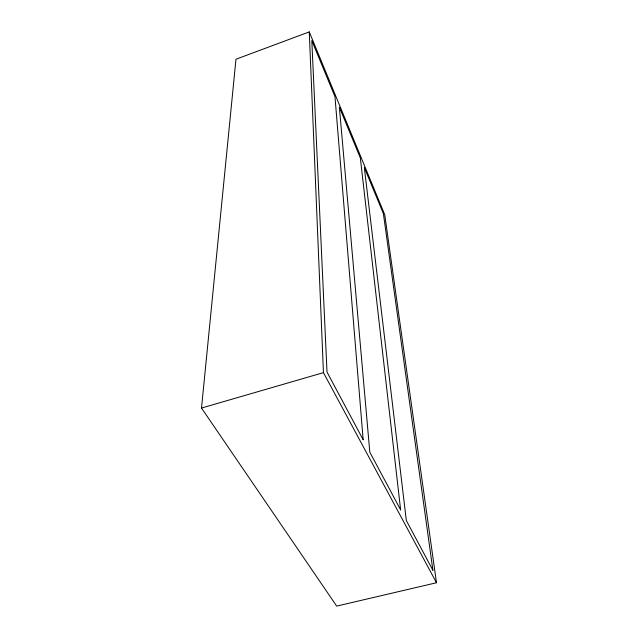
<?xml version="1.0" encoding="UTF-8"?>
<svg xmlns="http://www.w3.org/2000/svg" width="638" height="638" viewBox="0 0 638 638"><rect width="100%" height="100%" fill="white"/><g stroke="black" fill="none" stroke-linecap="round" stroke-linejoin="round"><path stroke-width="0.96" d="M201.512 408.049L235.972 59.23L309.263 31.9L384.738 214.703L436.488 582.749L336.697 606.1L201.512 408.049L323.442 372.64L309.263 31.9M323.442 372.64L436.488 582.749M363.158 439.734L327.015 372.074L311.807 40.601L334.966 96.585L363.158 439.734M400.624 509.866L369.817 452.198L339.368 107.224L360.326 157.897L400.624 509.866M432.899 570.292L406.334 520.552L364.322 167.547L383.382 213.626L432.899 570.292"/></g></svg>
